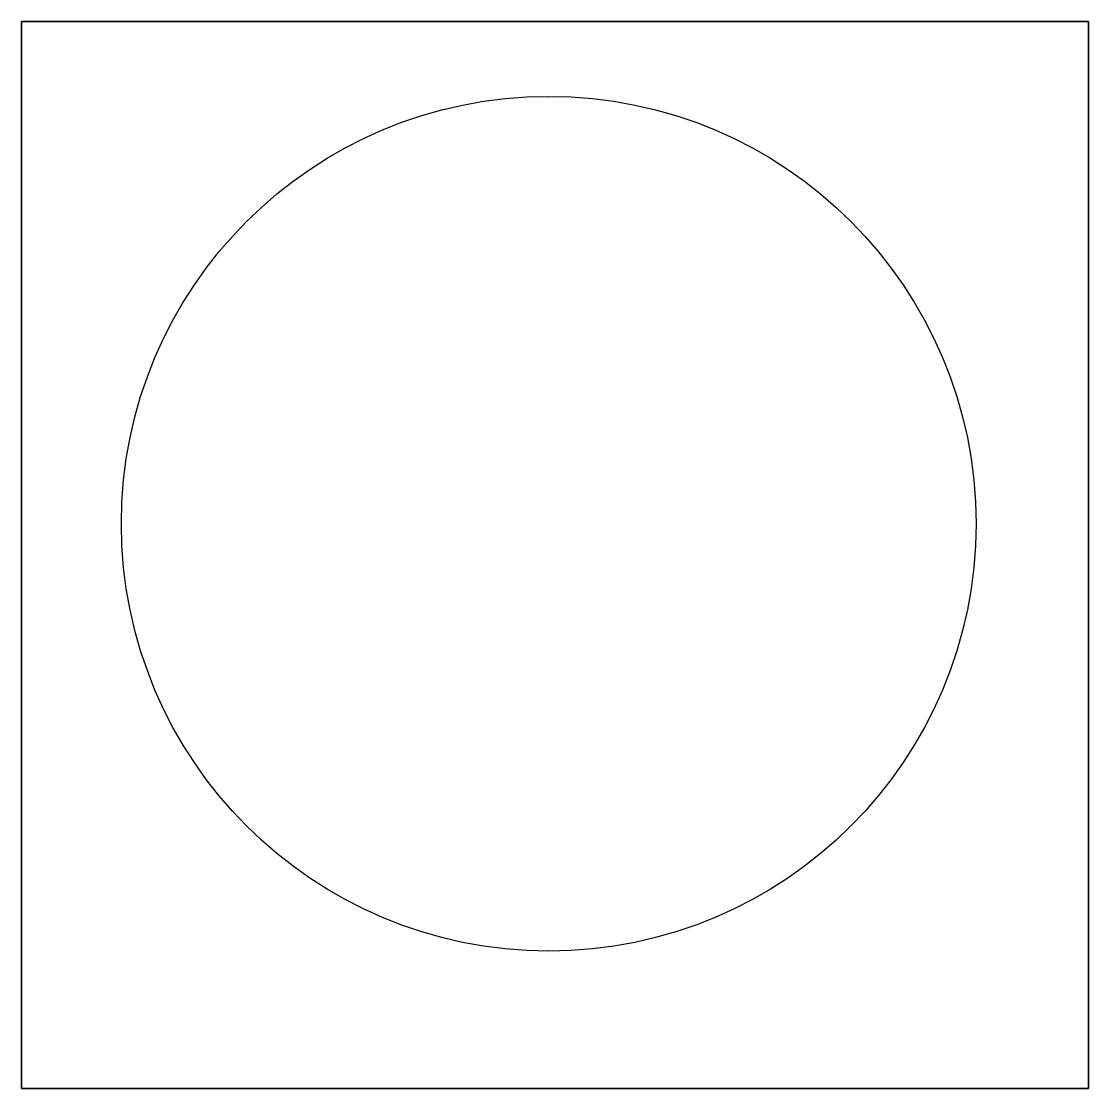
# Model space of a CAD drawing. Header units: millimetres. Extents: x 0 to 51.2, y 0 to 51.2.
import ezdxf

# ---------------------------------------------------------------- set-up
doc = ezdxf.new("R2010")
doc.units = ezdxf.units.MM
doc.layers.get('0').update_dxf_attribs({"lineweight": 25, "true_color": 0xffffff})
picture_1 = doc.add_image_def('image1.png', size_in_pixel=(512, 512))

msp = doc.modelspace()

# ---------------------------------------------------------------- linework, layer by layer
at = {"color": 3, "true_color": 0x00ff00}
for p, q in [((51.2, 51.2), (0, 51.2)), ((0, 51.2), (0, 0)), ((51.2, 0), (51.2, 51.2)), ((0, 0), (51.2, 0))]:
    msp.add_line(p, q, dxfattribs=at)
msp.add_circle((25.3, 27.1), 20.5, dxfattribs=at)

# ---------------------------------------------------------------- pictures from other files: only their frames are drawn
image = msp.add_image(picture_1, insert=(0, 0), size_in_units=(51.2, 51.2), dxfattribs=dict(fade=50))
image.dxf.flags = 7

doc.saveas('drawing.dxf')
